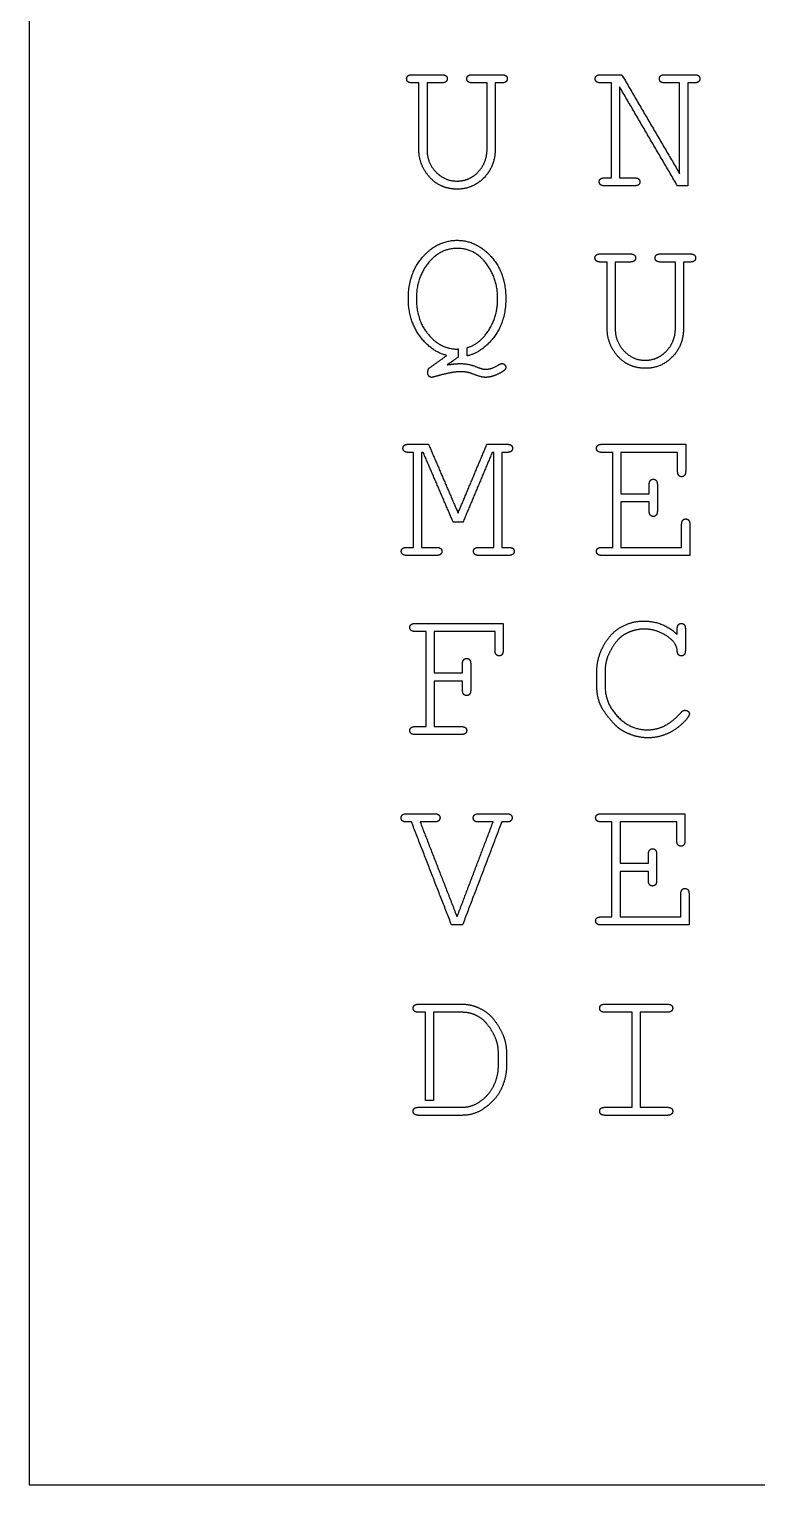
# Model space of a CAD drawing. Header units: millimetres. Extents: x 0 to 260, y 0 to 260.
# Drawn here: x 0 to 65, y 0 to 130 of the extents above; entities that cross this region are included whole.
import ezdxf

# ---------------------------------------------------------------- set-up
doc = ezdxf.new("R2010")
doc.units = ezdxf.units.MM
doc.header["$MEASUREMENT"] = 0
doc.layers.add('LaserCut', color=254, linetype='Continuous', true_color=0xbfbfff)

msp = doc.modelspace()

# ---------------------------------------------------------------- linework, layer by layer
at = {"layer": 'LaserCut'}
for p, q in [((39.11, 100.81), (39.11, 101.55)), ((36.12, 34.32), (35.39, 34.32))]:
    msp.add_line(p, q, dxfattribs=at)
msp.add_lwpolyline([(0, 0), (260, 0), (260, 260), (0, 260)], close=True, dxfattribs=at)
for points in [[(38.31, 101.44), (38.31, 100.71)], [(35.39, 33.72), (36.12, 33.72)]]:
    msp.add_lwpolyline(points, dxfattribs=at)
for points in [[(33.72, 125.57), (33.72, 125.73), (33.85, 125.84)], [(33.84, 125.3), (33.72, 125.4), (33.72, 125.57)], [(34.23, 125.2), (33.96, 125.2), (33.84, 125.3)], [(33.85, 125.84), (33.96, 125.93), (34.23, 125.93)], [(34.23, 125.93), (35.54, 125.93), (36.84, 125.93)], [(34.81, 125.2), (34.52, 125.2), (34.23, 125.2)], [(34.81, 119.25), (34.81, 122.23), (34.81, 125.2)], [(36.84, 125.2), (36.19, 125.2), (35.54, 125.2)], [(35.54, 125.2), (35.54, 122.23), (35.54, 119.26)], [(36.84, 125.93), (37.11, 125.93), (37.23, 125.83)], [(37.23, 125.3), (37.11, 125.2), (36.84, 125.2)], [(37.23, 125.83), (37.35, 125.73), (37.35, 125.57)], [(37.35, 125.57), (37.35, 125.4), (37.23, 125.3)], [(39.09, 125.57), (39.09, 125.73), (39.2, 125.83)], [(39.2, 125.3), (39.09, 125.4), (39.09, 125.57)], [(39.2, 125.83), (39.32, 125.93), (39.59, 125.93)], [(39.59, 125.2), (39.32, 125.2), (39.2, 125.3)], [(39.59, 125.93), (40.9, 125.93), (42.2, 125.93)], [(40.9, 125.2), (40.25, 125.2), (39.59, 125.2)], [(40.9, 119.26), (40.9, 122.23), (40.9, 125.2)], [(41.62, 125.2), (41.62, 122.23), (41.62, 119.25)], [(42.2, 125.2), (41.91, 125.2), (41.62, 125.2)], [(42.2, 125.93), (42.47, 125.93), (42.59, 125.83)], [(42.59, 125.3), (42.47, 125.2), (42.2, 125.2)], [(42.59, 125.83), (42.71, 125.73), (42.71, 125.57)], [(42.71, 125.57), (42.71, 125.4), (42.59, 125.3)], [(50.56, 125.57), (50.56, 125.73), (50.68, 125.83)], [(50.68, 125.3), (50.56, 125.4), (50.56, 125.57)], [(50.68, 125.83), (50.8, 125.93), (51.07, 125.93)], [(51.07, 125.2), (50.8, 125.2), (50.68, 125.3)], [(51.07, 125.93), (52, 125.93), (52.93, 125.93)], [(52.01, 125.2), (51.54, 125.2), (51.07, 125.2)], [(52.01, 116.72), (52.01, 120.96), (52.01, 125.2)], [(57.91, 116), (55.32, 120.42), (52.74, 124.84)], [(52.74, 124.84), (52.74, 120.78), (52.74, 116.72)], [(52.93, 125.93), (55.51, 121.51), (58.1, 117.09)], [(56.29, 125.57), (56.29, 125.73), (56.4, 125.83)], [(56.4, 125.3), (56.29, 125.4), (56.29, 125.57)], [(56.4, 125.83), (56.51, 125.93), (56.79, 125.93)], [(56.79, 125.2), (56.52, 125.2), (56.4, 125.3)], [(56.79, 125.93), (58.1, 125.93), (59.4, 125.93)], [(58.1, 125.2), (57.45, 125.2), (56.79, 125.2)], [(58.1, 117.09), (58.1, 121.14), (58.1, 125.2)], [(59.4, 125.2), (59.11, 125.2), (58.82, 125.2)], [(58.82, 125.2), (58.82, 120.6), (58.82, 116)], [(59.4, 125.93), (59.67, 125.93), (59.79, 125.83)], [(59.79, 125.3), (59.67, 125.2), (59.4, 125.2)], [(59.79, 125.83), (59.91, 125.73), (59.91, 125.57)], [(59.91, 125.57), (59.91, 125.4), (59.79, 125.3)], [(35.32, 117.39), (34.81, 118.23), (34.81, 119.25)], [(35.54, 119.26), (35.53, 118.08), (36.32, 117.25)], [(40.48, 117.74), (40.9, 118.42), (40.9, 119.26)], [(41.62, 119.25), (41.62, 117.75), (40.63, 116.73)], [(36.57, 116.13), (35.84, 116.54), (35.32, 117.39)], [(36.32, 117.25), (37.11, 116.43), (38.2, 116.43)], [(39.48, 116.75), (40.06, 117.07), (40.48, 117.74)], [(38.24, 115.71), (37.3, 115.71), (36.57, 116.13)], [(38.2, 116.43), (38.9, 116.43), (39.48, 116.75)], [(40.63, 116.73), (39.64, 115.71), (38.24, 115.71)], [(50.92, 116.36), (50.92, 116.53), (51.04, 116.63)], [(51.04, 116.1), (50.92, 116.21), (50.92, 116.36)], [(51.04, 116.63), (51.16, 116.72), (51.43, 116.72)], [(51.43, 116), (51.16, 116), (51.04, 116.1)], [(51.43, 116.72), (51.72, 116.72), (52.01, 116.72)], [(54.04, 116), (52.74, 116), (51.43, 116)], [(52.74, 116.72), (53.39, 116.72), (54.04, 116.72)], [(54.04, 116.72), (54.32, 116.72), (54.43, 116.63)], [(54.43, 116.1), (54.32, 116), (54.04, 116)], [(54.43, 116.63), (54.55, 116.53), (54.55, 116.36)], [(54.55, 116.36), (54.55, 116.21), (54.43, 116.1)], [(58.82, 116), (58.37, 116), (57.91, 116)], [(35.19, 109.69), (36.49, 111.14), (38.22, 111.14)], [(38.22, 111.14), (39.94, 111.14), (41.26, 109.69)], [(33.87, 105.95), (33.88, 108.24), (35.19, 109.69)], [(38.22, 110.42), (36.7, 110.42), (35.64, 109.1)], [(40.85, 109.04), (39.83, 110.42), (38.22, 110.42)], [(41.26, 109.69), (42.58, 108.23), (42.57, 105.93)], [(50.54, 109.57), (50.54, 109.73), (50.67, 109.84)], [(50.66, 109.3), (50.54, 109.4), (50.54, 109.57)], [(51.05, 109.2), (50.78, 109.2), (50.66, 109.3)], [(50.67, 109.84), (50.78, 109.93), (51.05, 109.93)], [(51.05, 109.93), (52.35, 109.93), (53.66, 109.93)], [(51.63, 109.2), (51.34, 109.2), (51.05, 109.2)], [(51.63, 103.25), (51.63, 106.23), (51.63, 109.2)], [(53.66, 109.2), (53.01, 109.2), (52.35, 109.2)], [(52.35, 109.2), (52.35, 106.23), (52.35, 103.26)], [(53.66, 109.93), (53.93, 109.93), (54.05, 109.83)], [(54.05, 109.3), (53.93, 109.2), (53.66, 109.2)], [(54.05, 109.83), (54.17, 109.73), (54.17, 109.57)], [(54.17, 109.57), (54.17, 109.4), (54.05, 109.3)], [(55.9, 109.57), (55.9, 109.73), (56.02, 109.83)], [(56.02, 109.3), (55.9, 109.4), (55.9, 109.57)], [(56.02, 109.83), (56.14, 109.93), (56.41, 109.93)], [(56.41, 109.2), (56.14, 109.2), (56.02, 109.3)], [(56.41, 109.93), (57.72, 109.93), (59.02, 109.93)], [(57.72, 109.2), (57.06, 109.2), (56.41, 109.2)], [(57.72, 103.26), (57.72, 106.23), (57.72, 109.2)], [(58.44, 109.2), (58.44, 106.23), (58.44, 103.25)], [(59.02, 109.2), (58.73, 109.2), (58.44, 109.2)], [(59.02, 109.93), (59.29, 109.93), (59.41, 109.83)], [(59.41, 109.3), (59.29, 109.2), (59.02, 109.2)], [(59.41, 109.83), (59.53, 109.73), (59.53, 109.57)], [(59.53, 109.57), (59.53, 109.4), (59.41, 109.3)], [(35.64, 109.1), (34.58, 107.79), (34.59, 105.93)], [(41.84, 105.93), (41.87, 107.66), (40.85, 109.04)], [(34.89, 102.6), (33.87, 103.99), (33.87, 105.95)], [(34.59, 105.93), (34.58, 103.95), (35.69, 102.69)], [(40.84, 102.81), (41.86, 104.19), (41.84, 105.93)], [(42.57, 105.93), (42.57, 103.66), (41.28, 102.2)], [(39.11, 101.55), (40.12, 101.84), (40.84, 102.81)], [(52.14, 101.39), (51.63, 102.23), (51.63, 103.25)], [(52.35, 103.26), (52.34, 102.08), (53.14, 101.25)], [(57.3, 101.74), (57.72, 102.42), (57.72, 103.26)], [(58.44, 103.25), (58.44, 101.75), (57.45, 100.73)], [(37.31, 100.86), (35.91, 101.2), (34.89, 102.6)], [(35.69, 102.69), (36.79, 101.43), (38.22, 101.43)], [(38.22, 101.43), (38.26, 101.43), (38.31, 101.44)], [(41.28, 102.2), (40.3, 101.09), (39.11, 100.81)], [(56.29, 100.75), (56.87, 101.07), (57.3, 101.74)], [(35.71, 99.71), (36.51, 100.28), (37.31, 100.86)], [(38.31, 100.71), (37.83, 100.37), (37.35, 100.02)], [(37.35, 100.02), (38.05, 100.13), (38.51, 100.13)], [(38.51, 100.13), (39.26, 100.13), (39.99, 99.83)], [(41.88, 99.99), (42.11, 100.13), (42.22, 100.13)], [(42.22, 100.13), (42.37, 100.13), (42.47, 100.04)], [(53.38, 100.13), (52.65, 100.54), (52.14, 101.39)], [(53.14, 101.25), (53.93, 100.43), (55.02, 100.43)], [(55.06, 99.71), (54.12, 99.71), (53.38, 100.13)], [(55.02, 100.43), (55.71, 100.43), (56.29, 100.75)], [(57.45, 100.73), (56.46, 99.71), (55.06, 99.71)], [(35.61, 99.34), (35.61, 99.55), (35.71, 99.71)], [(35.71, 99.02), (35.61, 99.14), (35.61, 99.34)], [(35.95, 98.9), (35.81, 98.9), (35.71, 99.02)], [(36.2, 98.95), (36.03, 98.9), (35.95, 98.9)], [(37.56, 99.29), (36.71, 99.12), (36.2, 98.95)], [(38.58, 99.41), (38.17, 99.41), (37.56, 99.29)], [(39.78, 99.15), (39.16, 99.41), (38.58, 99.41)], [(40.76, 98.9), (40.4, 98.9), (39.78, 99.15)], [(39.99, 99.83), (40.5, 99.62), (40.78, 99.62)], [(41.68, 99.11), (41.21, 98.9), (40.76, 98.9)], [(40.78, 99.62), (41.27, 99.62), (41.88, 99.99)], [(42.48, 99.57), (42.3, 99.37), (41.68, 99.11)], [(42.47, 100.04), (42.57, 99.94), (42.57, 99.78)], [(42.57, 99.78), (42.57, 99.66), (42.48, 99.57)], [(33.39, 92.57), (33.39, 92.73), (33.51, 92.83)], [(33.51, 92.3), (33.39, 92.4), (33.39, 92.57)], [(33.51, 92.83), (33.62, 92.93), (33.9, 92.93)], [(33.9, 92.2), (33.62, 92.2), (33.51, 92.3)], [(33.9, 92.93), (34.78, 92.93), (35.67, 92.93)], [(35.67, 92.93), (36.99, 89.85), (38.31, 86.78)], [(38.31, 86.78), (39.6, 89.85), (40.89, 92.93)], [(40.89, 92.93), (41.77, 92.93), (42.66, 92.93)], [(42.66, 92.93), (42.94, 92.93), (43.06, 92.83)], [(43.06, 92.3), (42.94, 92.2), (42.66, 92.2)], [(43.06, 92.83), (43.17, 92.73), (43.17, 92.57)], [(43.17, 92.57), (43.17, 92.4), (43.06, 92.3)], [(50.67, 92.57), (50.67, 92.73), (50.79, 92.83)], [(50.79, 92.3), (50.67, 92.4), (50.67, 92.57)], [(50.79, 92.83), (50.91, 92.93), (51.18, 92.93)], [(51.18, 92.2), (50.91, 92.2), (50.79, 92.3)], [(51.18, 92.93), (54.91, 92.93), (58.64, 92.93)], [(58.64, 92.93), (58.64, 91.73), (58.64, 90.54)], [(34.33, 92.2), (34.11, 92.2), (33.9, 92.2)], [(34.33, 83.72), (34.33, 87.96), (34.33, 92.2)], [(35.2, 92.2), (35.13, 92.2), (35.06, 92.2)], [(35.06, 92.2), (35.06, 87.96), (35.06, 83.72)], [(37.88, 85.97), (36.54, 89.09), (35.2, 92.2)], [(41.36, 92.2), (40.06, 89.09), (38.75, 85.97)], [(41.5, 92.2), (41.43, 92.2), (41.36, 92.2)], [(41.5, 83.72), (41.5, 87.96), (41.5, 92.2)], [(42.66, 92.2), (42.45, 92.2), (42.23, 92.2)], [(42.23, 92.2), (42.23, 87.96), (42.23, 83.72)], [(52.12, 92.2), (51.65, 92.2), (51.18, 92.2)], [(52.12, 83.72), (52.12, 87.96), (52.12, 92.2)], [(57.92, 92.2), (55.38, 92.2), (52.85, 92.2)], [(52.85, 92.2), (52.85, 90.36), (52.85, 88.51)], [(57.92, 90.54), (57.92, 91.37), (57.92, 92.2)], [(55.49, 89.69), (55.59, 89.81), (55.75, 89.81)], [(55.75, 89.81), (55.9, 89.81), (56.01, 89.69)], [(58.02, 90.15), (57.92, 90.26), (57.92, 90.54)], [(58.28, 90.03), (58.12, 90.03), (58.02, 90.15)], [(58.54, 90.15), (58.45, 90.03), (58.28, 90.03)], [(58.64, 90.54), (58.64, 90.26), (58.54, 90.15)], [(52.85, 88.51), (54.11, 88.51), (55.38, 88.51)], [(55.38, 89.3), (55.38, 89.58), (55.49, 89.69)], [(55.38, 88.51), (55.38, 88.91), (55.38, 89.3)], [(56.01, 89.69), (56.11, 89.58), (56.11, 89.3)], [(56.11, 89.3), (56.11, 88.14), (56.11, 86.99)], [(52.85, 87.78), (52.85, 85.75), (52.85, 83.72)], [(55.38, 87.78), (54.11, 87.78), (52.85, 87.78)], [(55.38, 86.99), (55.38, 87.38), (55.38, 87.78)], [(38.75, 85.97), (38.32, 85.97), (37.88, 85.97)], [(55.49, 86.6), (55.38, 86.71), (55.38, 86.99)], [(55.75, 86.48), (55.59, 86.48), (55.49, 86.6)], [(56.01, 86.6), (55.9, 86.48), (55.75, 86.48)], [(56.11, 86.99), (56.11, 86.71), (56.01, 86.6)], [(58.28, 85.75), (58.28, 86.03), (58.38, 86.14)], [(58.38, 86.14), (58.48, 86.26), (58.64, 86.26)], [(58.64, 86.26), (58.81, 86.26), (58.91, 86.14)], [(58.91, 86.14), (59.01, 86.03), (59.01, 85.75)], [(58.28, 83.72), (58.28, 84.74), (58.28, 85.75)], [(59.01, 85.75), (59.01, 84.38), (59.01, 83)], [(33.24, 83.36), (33.24, 83.53), (33.36, 83.63)], [(33.36, 83.1), (33.24, 83.21), (33.24, 83.36)], [(33.36, 83.63), (33.48, 83.72), (33.75, 83.72)], [(33.75, 83.72), (34.04, 83.72), (34.33, 83.72)], [(35.06, 83.72), (35.71, 83.72), (36.36, 83.72)], [(36.36, 83.72), (36.63, 83.72), (36.75, 83.63)], [(36.75, 83.63), (36.87, 83.53), (36.87, 83.36)], [(36.87, 83.36), (36.87, 83.21), (36.75, 83.1)], [(39.69, 83.36), (39.69, 83.53), (39.81, 83.63)], [(39.81, 83.1), (39.69, 83.21), (39.69, 83.36)], [(39.81, 83.63), (39.92, 83.72), (40.2, 83.72)], [(40.2, 83.72), (40.85, 83.72), (41.5, 83.72)], [(42.23, 83.72), (42.52, 83.72), (42.81, 83.72)], [(42.81, 83.72), (43.08, 83.72), (43.2, 83.63)], [(43.2, 83.63), (43.32, 83.53), (43.32, 83.36)], [(43.32, 83.36), (43.32, 83.21), (43.2, 83.1)], [(50.67, 83.36), (50.67, 83.53), (50.79, 83.63)], [(50.79, 83.1), (50.67, 83.21), (50.67, 83.36)], [(50.79, 83.63), (50.91, 83.72), (51.18, 83.72)], [(51.18, 83.72), (51.65, 83.72), (52.12, 83.72)], [(52.85, 83.72), (55.56, 83.72), (58.28, 83.72)], [(33.75, 83), (33.48, 83), (33.36, 83.1)], [(36.36, 83), (35.06, 83), (33.75, 83)], [(36.75, 83.1), (36.63, 83), (36.36, 83)], [(40.2, 83), (39.93, 83), (39.81, 83.1)], [(42.81, 83), (41.5, 83), (40.2, 83)], [(43.2, 83.1), (43.08, 83), (42.81, 83)], [(51.18, 83), (50.91, 83), (50.79, 83.1)], [(59.01, 83), (55.09, 83), (51.18, 83)], [(34, 76.57), (34, 76.73), (34.14, 76.84)], [(34.14, 76.84), (34.24, 76.93), (34.51, 76.93)], [(34.51, 76.93), (38.42, 76.93), (42.34, 76.93)], [(42.34, 76.93), (42.34, 75.73), (42.34, 74.54)], [(52.79, 76.56), (53.76, 77.14), (54.89, 77.14)], [(54.89, 77.14), (56.63, 77.14), (57.89, 75.94)], [(57.89, 76.45), (57.89, 76.7), (57.99, 76.82)], [(57.99, 76.82), (58.09, 76.93), (58.25, 76.93)], [(58.25, 76.93), (58.41, 76.93), (58.51, 76.82)], [(58.51, 76.82), (58.61, 76.71), (58.61, 76.46)], [(34.12, 76.3), (34, 76.4), (34, 76.57)], [(34.51, 76.2), (34.24, 76.2), (34.12, 76.3)], [(35.45, 76.2), (34.98, 76.2), (34.51, 76.2)], [(35.45, 67.72), (35.45, 71.96), (35.45, 76.2)], [(41.61, 76.2), (38.9, 76.2), (36.18, 76.2)], [(36.18, 76.2), (36.18, 74.36), (36.18, 72.51)], [(41.61, 74.54), (41.61, 75.37), (41.61, 76.2)], [(51.27, 74.87), (51.83, 75.97), (52.79, 76.56)], [(52.55, 75.42), (52, 74.76), (51.67, 73.96)], [(53.4, 76.06), (52.87, 75.8), (52.55, 75.42)], [(54.93, 76.42), (54.12, 76.42), (53.4, 76.06)], [(57.13, 75.68), (56.16, 76.42), (54.93, 76.42)], [(57.89, 74.45), (57.85, 75.15), (57.13, 75.68)], [(57.89, 75.94), (57.89, 76.19), (57.89, 76.45)], [(58.61, 76.46), (58.61, 75.48), (58.61, 74.51)], [(41.72, 74.15), (41.61, 74.26), (41.61, 74.54)], [(41.98, 74.03), (41.82, 74.03), (41.72, 74.15)], [(42.23, 74.15), (42.13, 74.03), (41.98, 74.03)], [(42.34, 74.54), (42.34, 74.26), (42.23, 74.15)], [(50.71, 72.72), (50.71, 73.77), (51.27, 74.87)], [(58, 74.13), (57.9, 74.23), (57.89, 74.45)], [(58.25, 74.03), (58.1, 74.03), (58, 74.13)], [(58.51, 74.14), (58.41, 74.03), (58.25, 74.03)], [(58.61, 74.51), (58.61, 74.25), (58.51, 74.14)], [(38.71, 73.3), (38.71, 73.58), (38.82, 73.69)], [(38.71, 72.51), (38.71, 72.91), (38.71, 73.3)], [(38.82, 73.69), (38.92, 73.81), (39.08, 73.81)], [(39.08, 73.81), (39.23, 73.81), (39.34, 73.69)], [(39.34, 73.69), (39.44, 73.58), (39.44, 73.3)], [(39.44, 73.3), (39.44, 72.14), (39.44, 70.99)], [(51.67, 73.96), (51.44, 73.36), (51.44, 72.62)], [(36.18, 72.51), (37.45, 72.51), (38.71, 72.51)], [(36.18, 71.78), (36.18, 69.75), (36.18, 67.72)], [(38.71, 71.78), (37.45, 71.78), (36.18, 71.78)], [(38.71, 70.99), (38.71, 71.38), (38.71, 71.78)], [(50.71, 71.27), (50.71, 71.99), (50.71, 72.72)], [(51.44, 72.62), (51.44, 71.99), (51.44, 71.37)], [(38.82, 70.6), (38.71, 70.71), (38.71, 70.99)], [(39.08, 70.48), (38.92, 70.48), (38.82, 70.6)], [(39.34, 70.6), (39.23, 70.48), (39.08, 70.48)], [(39.44, 70.99), (39.44, 70.71), (39.34, 70.6)], [(50.93, 69.91), (50.71, 70.53), (50.71, 71.27)], [(51.44, 71.37), (51.44, 69.78), (52.57, 68.61)], [(51.72, 68.57), (51.14, 69.3), (50.93, 69.91)], [(56.82, 67.82), (57.54, 68.21), (58.25, 69)], [(58.25, 69), (58.36, 69.17), (58.57, 69.17)], [(58.57, 69.17), (58.75, 69.17), (58.86, 69.08)], [(58.86, 69.08), (58.97, 68.99), (58.97, 68.85)], [(34, 67.36), (34, 67.53), (34.12, 67.63)], [(34.12, 67.63), (34.24, 67.72), (34.51, 67.72)], [(34.51, 67.72), (34.98, 67.72), (35.45, 67.72)], [(36.18, 67.72), (37.37, 67.72), (38.57, 67.72)], [(38.57, 67.72), (38.84, 67.72), (38.96, 67.63)], [(38.96, 67.63), (39.08, 67.53), (39.08, 67.36)], [(52.7, 67.54), (52.3, 67.85), (51.72, 68.57)], [(52.57, 68.61), (53.71, 67.43), (55.21, 67.43)], [(55.21, 67.43), (56.11, 67.43), (56.82, 67.82)], [(58.61, 68.26), (57.91, 67.49), (57.04, 67.1)], [(58.97, 68.85), (58.97, 68.65), (58.61, 68.26)], [(34.12, 67.1), (34, 67.21), (34, 67.36)], [(34.51, 67), (34.24, 67), (34.12, 67.1)], [(38.57, 67), (36.54, 67), (34.51, 67)], [(38.96, 67.1), (38.84, 67), (38.57, 67)], [(39.08, 67.36), (39.08, 67.21), (38.96, 67.1)], [(53.71, 67.01), (53.1, 67.24), (52.7, 67.54)], [(55.28, 66.71), (54.51, 66.71), (53.71, 67.01)], [(57.04, 67.1), (56.17, 66.71), (55.28, 66.71)], [(33.28, 59.76), (33.34, 59.85), (33.43, 59.89)], [(33.43, 59.89), (33.52, 59.93), (33.72, 59.93)], [(33.72, 59.93), (34.96, 59.93), (36.19, 59.93)], [(36.19, 59.93), (36.41, 59.93), (36.49, 59.89)], [(36.49, 59.89), (36.58, 59.85), (36.64, 59.76)], [(39.73, 59.76), (39.79, 59.85), (39.88, 59.89)], [(39.88, 59.89), (39.96, 59.93), (40.17, 59.93)], [(40.17, 59.93), (41.41, 59.93), (42.64, 59.93)], [(42.64, 59.93), (42.85, 59.93), (42.94, 59.89)], [(42.94, 59.89), (43.03, 59.85), (43.09, 59.76)], [(50.6, 59.57), (50.6, 59.73), (50.72, 59.83)], [(50.72, 59.83), (50.84, 59.93), (51.11, 59.93)], [(51.11, 59.93), (54.84, 59.93), (58.57, 59.93)], [(58.57, 59.93), (58.57, 58.73), (58.57, 57.54)], [(33.22, 59.57), (33.22, 59.67), (33.28, 59.76)], [(33.28, 59.37), (33.22, 59.46), (33.22, 59.57)], [(33.43, 59.24), (33.34, 59.28), (33.28, 59.37)], [(33.72, 59.2), (33.52, 59.2), (33.43, 59.24)], [(34.15, 59.2), (33.94, 59.2), (33.72, 59.2)], [(37.73, 50), (35.94, 54.6), (34.15, 59.2)], [(36.19, 59.2), (35.55, 59.2), (34.92, 59.2)], [(34.92, 59.2), (36.57, 54.96), (38.22, 50.72)], [(36.48, 59.24), (36.4, 59.2), (36.19, 59.2)], [(36.63, 59.37), (36.57, 59.28), (36.48, 59.24)], [(36.7, 59.57), (36.7, 59.46), (36.63, 59.37)], [(36.64, 59.76), (36.7, 59.67), (36.7, 59.57)], [(38.22, 50.72), (39.83, 54.96), (41.44, 59.2)], [(42.21, 59.2), (40.46, 54.6), (38.71, 50)], [(39.67, 59.57), (39.67, 59.67), (39.73, 59.76)], [(39.72, 59.37), (39.67, 59.46), (39.67, 59.57)], [(39.87, 59.24), (39.78, 59.28), (39.72, 59.37)], [(40.17, 59.2), (39.96, 59.2), (39.87, 59.24)], [(41.44, 59.2), (40.81, 59.2), (40.17, 59.2)], [(42.64, 59.2), (42.42, 59.2), (42.21, 59.2)], [(42.94, 59.24), (42.85, 59.2), (42.64, 59.2)], [(43.08, 59.37), (43.02, 59.28), (42.94, 59.24)], [(43.14, 59.57), (43.14, 59.46), (43.08, 59.37)], [(43.09, 59.76), (43.14, 59.67), (43.14, 59.57)], [(50.72, 59.3), (50.6, 59.4), (50.6, 59.57)], [(51.11, 59.2), (50.84, 59.2), (50.72, 59.3)], [(52.05, 59.2), (51.58, 59.2), (51.11, 59.2)], [(52.05, 50.72), (52.05, 54.96), (52.05, 59.2)], [(57.85, 59.2), (55.31, 59.2), (52.78, 59.2)], [(52.78, 59.2), (52.78, 57.36), (52.78, 55.51)], [(57.85, 57.54), (57.85, 58.37), (57.85, 59.2)], [(57.95, 57.15), (57.85, 57.26), (57.85, 57.54)], [(58.57, 57.54), (58.57, 57.26), (58.47, 57.15)], [(55.31, 56.3), (55.31, 56.58), (55.42, 56.69)], [(55.31, 55.51), (55.31, 55.91), (55.31, 56.3)], [(55.42, 56.69), (55.52, 56.81), (55.68, 56.81)], [(55.68, 56.81), (55.83, 56.81), (55.94, 56.69)], [(55.94, 56.69), (56.04, 56.58), (56.04, 56.3)], [(56.04, 56.3), (56.04, 55.14), (56.04, 53.99)], [(58.21, 57.03), (58.05, 57.03), (57.95, 57.15)], [(58.47, 57.15), (58.38, 57.03), (58.21, 57.03)], [(52.78, 55.51), (54.04, 55.51), (55.31, 55.51)], [(52.78, 54.78), (52.78, 52.75), (52.78, 50.72)], [(55.31, 54.78), (54.04, 54.78), (52.78, 54.78)], [(55.31, 53.99), (55.31, 54.38), (55.31, 54.78)], [(55.42, 53.6), (55.31, 53.71), (55.31, 53.99)], [(55.68, 53.48), (55.52, 53.48), (55.42, 53.6)], [(55.94, 53.6), (55.83, 53.48), (55.68, 53.48)], [(56.04, 53.99), (56.04, 53.71), (55.94, 53.6)], [(58.21, 52.75), (58.21, 53.03), (58.31, 53.14)], [(58.21, 50.72), (58.21, 51.74), (58.21, 52.75)], [(58.31, 53.14), (58.41, 53.26), (58.57, 53.26)], [(58.57, 53.26), (58.74, 53.26), (58.84, 53.14)], [(58.84, 53.14), (58.94, 53.03), (58.94, 52.75)], [(58.94, 52.75), (58.94, 51.38), (58.94, 50)], [(50.72, 50.63), (50.84, 50.72), (51.11, 50.72)], [(51.11, 50.72), (51.58, 50.72), (52.05, 50.72)], [(52.78, 50.72), (55.49, 50.72), (58.21, 50.72)], [(38.71, 50), (38.22, 50), (37.73, 50)], [(50.6, 50.36), (50.6, 50.53), (50.72, 50.63)], [(50.72, 50.1), (50.6, 50.21), (50.6, 50.36)], [(51.11, 50), (50.84, 50), (50.72, 50.1)], [(58.94, 50), (55.02, 50), (51.11, 50)], [(34.42, 42.83), (34.54, 42.93), (34.81, 42.93)], [(34.81, 42.93), (36.72, 42.93), (38.62, 42.93)], [(38.62, 42.93), (39.52, 42.93), (40.26, 42.55)], [(51.07, 42.83), (51.19, 42.93), (51.46, 42.93)], [(51.46, 42.93), (54.22, 42.93), (56.97, 42.93)], [(56.97, 42.93), (57.24, 42.93), (57.36, 42.83)], [(34.3, 42.57), (34.3, 42.73), (34.42, 42.83)], [(34.42, 42.3), (34.3, 42.4), (34.3, 42.57)], [(34.81, 42.2), (34.54, 42.2), (34.42, 42.3)], [(35.39, 42.2), (35.1, 42.2), (34.81, 42.2)], [(35.39, 34.32), (35.39, 38.26), (35.39, 42.2)], [(38.68, 42.2), (37.4, 42.2), (36.12, 42.2)], [(36.12, 42.2), (36.12, 38.26), (36.12, 34.32)], [(39.95, 41.91), (39.36, 42.2), (38.68, 42.2)], [(40.84, 41.21), (40.54, 41.62), (39.95, 41.91)], [(40.26, 42.55), (40.99, 42.18), (41.38, 41.71)], [(41.38, 41.71), (42.05, 40.9), (42.39, 40)], [(50.96, 42.57), (50.96, 42.73), (51.07, 42.83)], [(51.07, 42.3), (50.96, 42.4), (50.96, 42.57)], [(51.46, 42.2), (51.19, 42.2), (51.07, 42.3)], [(53.86, 42.2), (52.66, 42.2), (51.46, 42.2)], [(53.86, 33.72), (53.86, 37.96), (53.86, 42.2)], [(54.58, 42.2), (54.58, 37.96), (54.58, 33.72)], [(56.97, 42.2), (55.78, 42.2), (54.58, 42.2)], [(57.36, 42.3), (57.24, 42.2), (56.97, 42.2)], [(57.36, 42.83), (57.48, 42.73), (57.48, 42.57)], [(57.48, 42.57), (57.48, 42.4), (57.36, 42.3)], [(41.7, 39.78), (41.4, 40.57), (40.84, 41.21)], [(41.91, 38.61), (41.91, 39.27), (41.7, 39.78)], [(42.39, 40), (42.64, 39.35), (42.64, 38.46)], [(41.91, 37.32), (41.91, 37.96), (41.91, 38.61)], [(42.64, 38.46), (42.64, 37.96), (42.64, 37.47)], [(41.52, 35.69), (41.91, 36.53), (41.91, 37.32)], [(42.64, 37.47), (42.64, 36.38), (42.16, 35.35)], [(40.35, 34.29), (41.13, 34.86), (41.52, 35.69)], [(42.16, 35.35), (41.68, 34.32), (40.55, 33.56)], [(38.68, 33.72), (39.57, 33.72), (40.35, 34.29)], [(34.3, 33.36), (34.3, 33.53), (34.42, 33.63)], [(34.42, 33.1), (34.3, 33.21), (34.3, 33.36)], [(34.42, 33.63), (34.54, 33.72), (34.81, 33.72)], [(34.81, 33), (34.54, 33), (34.42, 33.1)], [(34.81, 33.72), (35.1, 33.72), (35.39, 33.72)], [(38.62, 33), (36.72, 33), (34.81, 33)], [(36.12, 33.72), (37.4, 33.72), (38.68, 33.72)], [(40.55, 33.56), (39.72, 33), (38.62, 33)], [(50.96, 33.36), (50.96, 33.53), (51.07, 33.63)], [(51.07, 33.1), (50.96, 33.21), (50.96, 33.36)], [(51.07, 33.63), (51.19, 33.72), (51.46, 33.72)], [(51.46, 33), (51.19, 33), (51.07, 33.1)], [(51.46, 33.72), (52.66, 33.72), (53.86, 33.72)], [(56.97, 33), (54.22, 33), (51.46, 33)], [(54.58, 33.72), (55.78, 33.72), (56.97, 33.72)], [(56.97, 33.72), (57.24, 33.72), (57.36, 33.63)], [(57.36, 33.1), (57.24, 33), (56.97, 33)], [(57.36, 33.63), (57.48, 33.53), (57.48, 33.36)], [(57.48, 33.36), (57.48, 33.21), (57.36, 33.1)]]:
    msp.add_open_spline(points, degree=2, dxfattribs=at)

doc.saveas('drawing.dxf')
